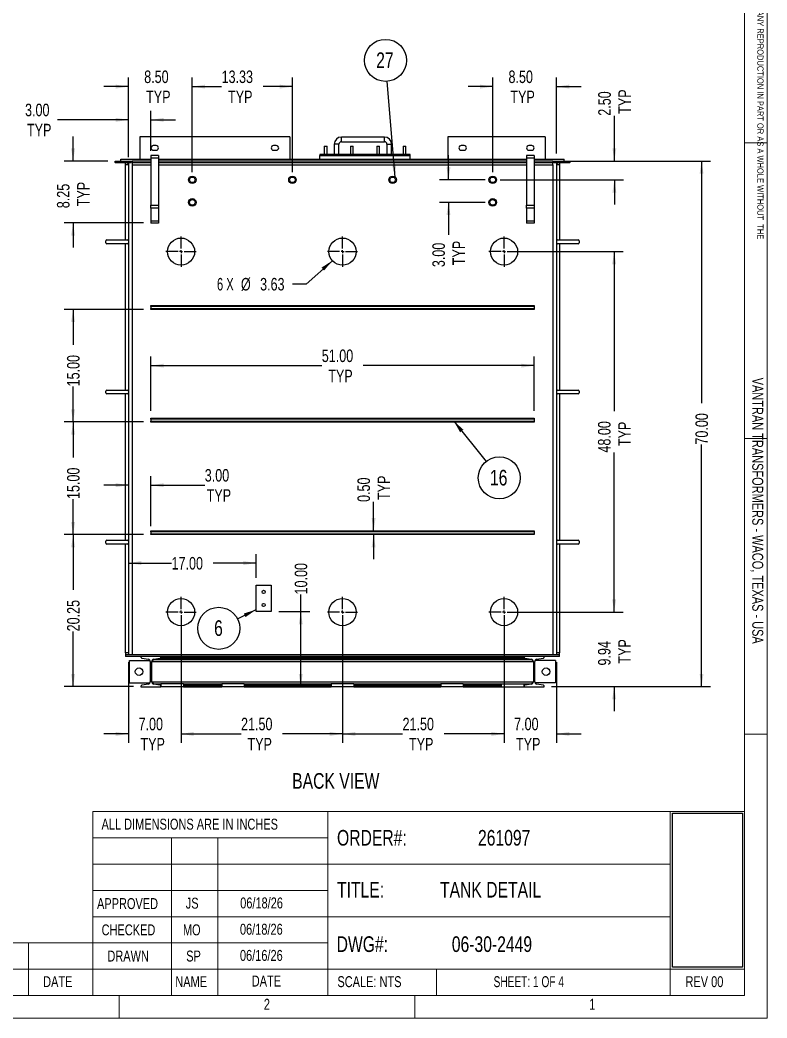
# Model space of a CAD drawing. Header units: inches. Extents: x 1 to 529, y 1 to 374.
# Drawn here: x 369.4 to 528.5, y 0.6 to 213.3 of the extents above; entities that cross this region are included whole.
import ezdxf

# ---------------------------------------------------------------- set-up
doc = ezdxf.new("R2010")
doc.units = ezdxf.units.IN
doc.header["$LTSCALE"] = 32
doc.header["$MEASUREMENT"] = 0
doc.layers.add('FORMAT', color=7, linetype='Continuous')
doc.styles.add('SLDTEXTSTYLE0', font='TXT', dxfattribs={"width": 0.75})
doc.styles.add('SLDTEXTSTYLE3', font='TXT', dxfattribs={"width": 0.692308})
doc.styles.add('SLDTEXTSTYLE8', font='TXT', dxfattribs={"width": 0.666667})
doc.dimstyles.new('SLDDIMSTYLE0', dxfattribs={"dimtxt": 2.71875, "dimasz": 2.71875, "dimexe": 0, "dimexo": 0.0625, "dimgap": 0.679688, "dimtad": 0, "dimlfac": 0.625, "dimrnd": 1e-09, "dimzin": 4, "dimdsep": 46, "dimtxsty": 'SLDTEXTSTYLE0', "dimsah": 1, "dimcen": 0.09, "dimadec": 0, "dimazin": 1, "dimtfac": 1, "dimtofl": 0, "dimtmove": 0, "dimatfit": 3, "dimfxl": 0, "dimfrac": 2, "dimtolj": 1, "dimtzin": 12, "dimarcsym": 0})
doc.dimstyles.new('SLDDIMSTYLE1', dxfattribs={"dimtxt": 2.71875, "dimasz": 2.71875, "dimexe": 0, "dimexo": 0.0625, "dimgap": 0.679688, "dimtad": 0, "dimlfac": 0.625, "dimrnd": 1e-09, "dimzin": 12, "dimdsep": 46, "dimtxsty": 'SLDTEXTSTYLE0', "dimsah": 1, "dimcen": 0.09, "dimadec": 0, "dimazin": 3, "dimtfac": 1, "dimtofl": 0, "dimtmove": 0, "dimatfit": 3, "dimfxl": 0, "dimfrac": 2, "dimtolj": 1, "dimtzin": 12, "dimarcsym": 0})
doc.dimstyles.new('SLDDIMSTYLE2', dxfattribs={"dimtxt": 2.71875, "dimasz": 2.71875, "dimexe": 0, "dimexo": 0.0625, "dimgap": 0.679688, "dimtad": 0, "dimlfac": 0.625, "dimrnd": 1e-09, "dimzin": 4, "dimdsep": 46, "dimtxsty": 'SLDTEXTSTYLE0', "dimsah": 1, "dimcen": 0.09, "dimadec": 0, "dimazin": 1, "dimtfac": 1, "dimtmove": 0, "dimatfit": 0, "dimfxl": 0, "dimfrac": 2, "dimtolj": 1, "dimtzin": 12, "dimarcsym": 0})
doc.dimstyles.new('SLDDIMSTYLE3', dxfattribs={"dimtxt": 2.71875, "dimasz": 2.71875, "dimexe": 0, "dimexo": 0.0625, "dimgap": 0.679688, "dimtad": 0, "dimlfac": 0.625, "dimrnd": 1e-09, "dimzin": 12, "dimdsep": 46, "dimtxsty": 'SLDTEXTSTYLE0', "dimsah": 1, "dimcen": 0.09, "dimadec": 0, "dimazin": 3, "dimtfac": 1, "dimtmove": 0, "dimatfit": 0, "dimfxl": 0, "dimfrac": 2, "dimtolj": 1, "dimtzin": 12, "dimarcsym": 0})
doc.dimstyles.new('SLDDIMSTYLE4', dxfattribs={"dimtxt": 2.71875, "dimasz": 2.71875, "dimexe": 0, "dimexo": 0.0625, "dimgap": 0.679688, "dimtad": 0, "dimlfac": 0.625, "dimrnd": 1e-09, "dimzin": 0, "dimdsep": 46, "dimtxsty": 'SLDTEXTSTYLE0', "dimsah": 1, "dimcen": 0.09, "dimadec": 0, "dimazin": 0, "dimtfac": 1, "dimtmove": 0, "dimatfit": 0, "dimfxl": 0, "dimfrac": 2, "dimtolj": 1, "dimtzin": 12, "dimarcsym": 0})
doc.dimstyles.new('SLDDIMSTYLE5', dxfattribs={"dimtxt": 0.18, "dimasz": 2.71875, "dimexe": 0, "dimexo": 0.0625, "dimgap": 0, "dimtad": 0, "dimtih": 1, "dimtoh": 1, "dimdec": 0, "dimrnd": 1e-09, "dimzin": 0, "dimdsep": 46, "dimtxsty": 'Standard', "dimsah": 1, "dimcen": 0.09, "dimadec": 0, "dimazin": 0, "dimtfac": 2.71875, "dimtdec": 0, "dimtofl": 0, "dimtmove": 0, "dimatfit": 3, "dimfxl": 0, "dimfrac": 2, "dimtolj": 1, "dimtzin": 0, "dimarcsym": 0})
doc.dimstyles.new('SLDDIMSTYLE7', dxfattribs={"dimtxt": 2.71875, "dimasz": 2.71875, "dimexe": 0, "dimexo": 0.0625, "dimgap": 0.679688, "dimtad": 0, "dimtih": 1, "dimtoh": 1, "dimlfac": 0.625, "dimrnd": 1e-09, "dimzin": 12, "dimdsep": 46, "dimtxsty": 'SLDTEXTSTYLE0', "dimsah": 1, "dimcen": 0, "dimadec": 0, "dimazin": 3, "dimtfac": 1, "dimtofl": 0, "dimtmove": 0, "dimatfit": 3, "dimfxl": 0, "dimfrac": 2, "dimtolj": 1, "dimtzin": 12, "dimarcsym": 0})
picture_1 = doc.add_image_def('image1.bmp', size_in_pixel=(535, 215))

# ---------------------------------------------------------------- blocks, each defined once
blk = doc.blocks.new('SW_NOTE_0_1')
at = {"color": 0, "linetype": 'Continuous', "lineweight": 0, "attachment_point": 1, "rotation": 270, "style": 'SLDTEXTSTYLE0'}
for s, insert, char_height in [('WRITTEN PERMISSION OF VANTRAN INDUSTRIES INC.  IS PROHIBITED.', (-0.06, 0), 1.3333), ('THE INFORMATION CONTAINED IN THIS DRAWING IS THE SOLE PROPERTY OF VANTRAN INDUSTRIES INC. ANY REPRODUCTION IN PART OR AS A WHOLE WITHOUT  THE', (1.72, 0), 1.33333)]:
    blk.add_mtext(s, dxfattribs=dict(at, insert=insert, char_height=char_height))
blk = doc.blocks.new('Drawing View42')
at = {"color": 7, "linetype": 'Continuous', "lineweight": 25}
for p, q in [((-24.7, 3.78), (-56.7, 3.78)), ((-56.7, 3.78), (-56.7, -1.02)), ((-24.7, 3.78), (-24.7, -1.02)), ((-15.25, 2.2), (-15.25, 0)), ((-14.25, 2.2), (-15.25, 2.2)), ((-14.25, 0), (-14.25, 2.2)), ((-4.55, 3.7), (-13.75, 3.7)), ((-13.75, 2.7), (-13.75, 3.7)), ((-13.75, 2.7), (-4.55, 2.7)), ((-4.55, 2.7), (-4.55, 3.7)), ((-4.05, 2.2), (-4.05, 0)), ((-4.05, 2.2), (-3.05, 2.2)), ((-3.05, 0), (-3.05, 2.2)), ((29.7, 3.78), (8.9, 3.78)), ((8.9, 3.78), (8.9, -1.02)), ((29.7, 3.78), (29.7, -1.02)), ((-53.2, 1.88), (-53.8, 1.88)), ((-53.8, 0.88), (-53.2, 0.88)), ((-27.6, 1.88), (-28.2, 1.88)), ((-28.2, 0.88), (-27.6, 0.88)), ((-18.32, 0), (-18.32, -0.22)), ((0.88, 0), (-18.32, 0)), ((-17.4, 1.78), (-17.4, 0)), ((-17.4, 1.78), (-16.8, 1.78)), ((-16.8, 0), (-16.8, 1.78)), ((-11.8, 1.78), (-11.8, 0)), ((-11.8, 1.78), (-11.2, 1.78)), ((-11.2, 0), (-11.2, 1.78)), ((-6.2, 1.78), (-6.2, 0)), ((-6.2, 1.78), (-5.6, 1.78)), ((-5.6, 0), (-5.6, 1.78)), ((-0.6, 1.78), (-0.6, 0)), ((-0.6, 1.78), (0, 1.78)), ((0, 0), (0, 1.78)), ((0.88, -0.22), (0.88, 0)), ((12.4, 1.88), (11.8, 1.88)), ((11.8, 0.88), (12.4, 0.88)), ((26.8, 1.88), (26.2, 1.88)), ((26.2, 0.88), (26.8, 0.88)), ((-61.9, -1.72), (-61.9, -1.42)), ((-61.9, -1.42), (-58.5, -1.42)), ((-61.9, -1.72), (-58.5, -1.72)), ((-61.9, -1.72), (-61.9, -1.82)), ((-59.5, -1.82), (-61.9, -1.82)), ((-60.7, -1.42), (-60.7, -1.02)), ((-60.7, -1.02), (-54.3, -1.02)), ((-59.7, -2.22), (-59.7, -1.82)), ((-59.5, -1.82), (-59.5, -1.72)), ((-59.1, -1.72), (-59.1, -2.22)), ((-58.5, -1.72), (-58.5, -1.42)), ((-58.5, -1.42), (-58.3, -1.42)), ((-58.3, -1.42), (-58.3, -1.82)), ((-54.3, -1.42), (-58.3, -1.42)), ((-54.3, -1.82), (-58.3, -1.82)), ((-58.3, -1.82), (-58.3, -2.22)), ((-52.7, -0.22), (-54.3, -0.22)), ((-54.3, -0.22), (-54.3, -0.82)), ((-52.7, -0.82), (-54.3, -0.82)), ((-54.3, -0.82), (-54.3, -10.82)), ((-52.7, -0.22), (-52.7, -0.82)), ((-52.7, -0.82), (-52.7, -10.82)), ((-52.7, -1.02), (25.7, -1.02)), ((25.7, -1.42), (-52.7, -1.42)), ((25.7, -1.82), (-52.7, -1.82)), ((-18.3, -0.22), (-18.32, -0.22)), ((-18.3, -1.02), (-18.3, -0.22)), ((-18.3, -0.22), (0.9, -0.22)), ((0.9, -1.02), (0.9, -0.22)), ((27.3, -0.22), (25.7, -0.22)), ((25.7, -0.22), (25.7, -0.82)), ((27.3, -0.82), (25.7, -0.82)), ((25.7, -0.82), (25.7, -10.82)), ((27.3, -0.22), (27.3, -0.82)), ((27.3, -0.82), (27.3, -10.82)), ((27.3, -1.02), (33.7, -1.02)), ((31.3, -1.42), (27.3, -1.42)), ((31.3, -1.82), (27.3, -1.82)), ((31.3, -1.42), (31.5, -1.42)), ((31.3, -1.42), (31.3, -1.82)), ((31.3, -2.22), (31.3, -1.82)), ((31.5, -1.72), (31.5, -1.42)), ((31.5, -1.42), (34.9, -1.42)), ((31.5, -1.72), (34.9, -1.72)), ((32.1, -1.72), (32.1, -2.22)), ((32.5, -1.82), (32.5, -1.72)), ((34.9, -1.82), (32.5, -1.82)), ((32.7, -1.82), (32.7, -2.22)), ((33.7, -1.42), (33.7, -1.02)), ((34.9, -1.72), (34.9, -1.42)), ((34.9, -1.72), (34.9, -1.82)), ((-59.7, -18.22), (-59.7, -2.22)), ((-59.1, -2.22), (-59.7, -2.22)), ((-59.1, -2.22), (-59.1, -106.62)), ((-58.3, -2.22), (-58.3, -106.62)), ((-58.3, -2.22), (-54.3, -2.22)), ((-52.7, -2.22), (25.7, -2.22)), ((27.3, -2.22), (31.3, -2.22)), ((31.3, -2.22), (31.3, -106.62)), ((32.1, -2.22), (32.1, -106.62)), ((32.7, -2.22), (32.1, -2.22)), ((32.7, -2.22), (32.7, -18.22)), ((-54.3, -10.82), (-52.7, -10.82)), ((-54.3, -11.42), (-54.3, -10.82)), ((-52.7, -11.42), (-54.3, -11.42)), ((-54.3, -11.42), (-54.3, -14.22)), ((-52.7, -10.82), (-52.7, -11.42)), ((-52.7, -11.42), (-52.7, -14.22)), ((25.7, -10.82), (27.3, -10.82)), ((25.7, -11.42), (25.7, -10.82)), ((27.3, -11.42), (25.7, -11.42)), ((25.7, -11.42), (25.7, -14.22)), ((27.3, -10.82), (27.3, -11.42)), ((27.3, -11.42), (27.3, -14.22)), ((-52.7, -14.22), (-54.3, -14.22)), ((-54.3, -14.22), (-54.3, -14.62)), ((-52.7, -14.62), (-54.3, -14.62)), ((-52.7, -14.22), (-52.7, -14.62)), ((27.3, -14.22), (25.7, -14.22)), ((25.7, -14.22), (25.7, -14.62)), ((27.3, -14.62), (25.7, -14.62)), ((27.3, -14.22), (27.3, -14.62)), ((-63.9, -18.82), (-63.9, -18.42)), ((-63.7, -18.22), (-59.3, -18.22)), ((-59.3, -19.02), (-63.7, -19.02)), ((-59.7, -50.22), (-59.7, -19.02)), ((32.3, -18.22), (36.7, -18.22)), ((36.7, -19.02), (32.3, -19.02)), ((32.7, -19.02), (32.7, -50.22)), ((36.9, -18.42), (36.9, -18.82)), ((-54.3, -32.22), (27.3, -32.22)), ((-54.3, -32.42), (-54.3, -32.22)), ((-54.3, -32.42), (-54.3, -32.82)), ((27.3, -32.42), (-54.3, -32.42)), ((-54.3, -32.82), (27.3, -32.82)), ((-54.3, -33.02), (-54.3, -32.82)), ((27.3, -33.02), (-54.3, -33.02)), ((27.3, -32.22), (27.3, -32.42)), ((27.3, -32.42), (27.3, -32.82)), ((27.3, -32.82), (27.3, -33.02)), ((-63.9, -50.82), (-63.9, -50.42)), ((-63.7, -50.22), (-59.3, -50.22)), ((-59.3, -51.02), (-63.7, -51.02)), ((-59.7, -82.22), (-59.7, -51.02)), ((32.3, -50.22), (36.7, -50.22)), ((36.7, -51.02), (32.3, -51.02)), ((32.7, -51.02), (32.7, -82.22)), ((36.9, -50.42), (36.9, -50.82)), ((-54.3, -56.22), (27.3, -56.22)), ((-54.3, -56.42), (-54.3, -56.22)), ((-54.3, -56.42), (-54.3, -56.82)), ((27.3, -56.42), (-54.3, -56.42)), ((-54.3, -56.82), (27.3, -56.82)), ((-54.3, -57.02), (-54.3, -56.82)), ((27.3, -57.02), (-54.3, -57.02)), ((27.3, -56.22), (27.3, -56.42)), ((27.3, -56.42), (27.3, -56.82)), ((27.3, -56.82), (27.3, -57.02)), ((-54.3, -80.22), (27.3, -80.22)), ((-54.3, -80.42), (-54.3, -80.22)), ((-54.3, -80.42), (-54.3, -80.82)), ((27.3, -80.42), (-54.3, -80.42)), ((-54.3, -80.82), (27.3, -80.82)), ((-54.3, -81.02), (-54.3, -80.82)), ((27.3, -80.22), (27.3, -80.42)), ((27.3, -80.42), (27.3, -80.82)), ((27.3, -80.82), (27.3, -81.02)), ((-63.9, -82.82), (-63.9, -82.42)), ((-63.7, -82.22), (-59.3, -82.22)), ((27.3, -81.02), (-54.3, -81.02)), ((32.3, -82.22), (36.7, -82.22)), ((36.9, -82.42), (36.9, -82.82)), ((-59.3, -83.02), (-63.7, -83.02)), ((-59.7, -106.22), (-59.7, -83.02)), ((36.7, -83.02), (32.3, -83.02)), ((32.7, -83.02), (32.7, -106.22)), ((-31.9, -97.42), (-31.9, -91.82)), ((-31.9, -91.82), (-28.7, -91.82)), ((-28.7, -91.82), (-28.7, -97.42)), ((-28.7, -97.42), (-31.9, -97.42)), ((-59.7, -106.22), (-59.7, -106.62)), ((-59.1, -106.22), (-59.7, -106.22)), ((32.7, -106.22), (32.1, -106.22)), ((32.7, -106.62), (32.7, -106.22)), ((-59.7, -106.62), (-59.7, -107.02)), ((32.7, -106.62), (-59.7, -106.62)), ((-56.43, -107.02), (-59.7, -107.02)), ((-58.85, -112.62), (-58.85, -107.82)), ((-58.85, -107.82), (-54.51, -107.82)), ((-56.43, -107.02), (-56.43, -107.17)), ((-52.17, -107.02), (-56.43, -107.02)), ((-56.28, -107.34), (-54.84, -107.58)), ((-54.45, -108.04), (-54.45, -112.39)), ((-53.78, -107.61), (-54.15, -108.04)), ((-54.15, -112.39), (-54.15, -108.04)), ((-54.15, -108.05), (27.15, -108.05)), ((-53.76, -107.58), (-53.78, -107.61)), ((-53.78, -107.61), (26.78, -107.61)), ((-53.76, -107.58), (-52.32, -107.34)), ((-52.32, -107.34), (-52.21, -107.33)), ((-52.21, -107.33), (-52.17, -107.32)), ((-52.21, -107.33), (25.21, -107.33)), ((-52.17, -107.17), (-52.17, -107.02)), ((25.17, -107.02), (-52.17, -107.02)), ((-52.17, -107.15), (25.17, -107.15)), ((-52.17, -107.32), (-52.17, -107.17)), ((25.17, -107.02), (25.17, -107.17)), ((29.43, -107.02), (25.17, -107.02)), ((25.17, -107.17), (25.17, -107.32)), ((25.17, -107.32), (25.21, -107.33)), ((25.21, -107.33), (25.32, -107.34)), ((25.32, -107.34), (26.76, -107.58)), ((26.78, -107.61), (26.76, -107.58)), ((27.15, -108.04), (26.78, -107.61)), ((27.15, -108.04), (27.15, -112.39)), ((27.45, -112.39), (27.45, -108.04)), ((31.85, -107.82), (27.51, -107.82)), ((27.84, -107.58), (29.28, -107.34)), ((29.43, -107.17), (29.43, -107.02)), ((32.7, -107.02), (29.43, -107.02)), ((31.85, -107.82), (31.85, -112.62)), ((32.7, -107.02), (32.7, -106.62)), ((-58.85, -112.62), (-54.51, -112.62)), ((-54.15, -112.38), (27.15, -112.38)), ((-54.15, -112.39), (-53.78, -112.82)), ((26.78, -112.82), (27.15, -112.39)), ((31.85, -112.62), (27.51, -112.62)), ((-56.43, -113.26), (-56.43, -113.42)), ((-56.43, -113.42), (-52.17, -113.42)), ((-54.84, -112.85), (-56.28, -113.09)), ((-53.78, -112.82), (-53.76, -112.85)), ((-53.78, -112.82), (-52.17, -112.82)), ((-52.32, -113.09), (-53.76, -112.85)), ((-52.21, -113.1), (-52.32, -113.09)), ((-52.17, -113.11), (-52.21, -113.1)), ((-52.21, -113.1), (-52.17, -113.1)), ((-52.17, -112.82), (-52.17, -113.42)), ((-47.37, -112.82), (-52.17, -112.82)), ((-52.17, -113.42), (-52.17, -113.26)), ((-47.37, -113.42), (-52.17, -113.42)), ((-47.37, -112.82), (-47.37, -113.42)), ((-47.37, -112.82), (-39.23, -112.82)), ((-47.37, -113.1), (-39.23, -113.1)), ((-47.37, -113.28), (-39.23, -113.28)), ((-47.37, -113.42), (-39.23, -113.42)), ((-39.23, -112.82), (-39.23, -113.42)), ((-34.43, -112.82), (-39.23, -112.82)), ((-34.43, -113.42), (-39.23, -113.42)), ((-34.43, -112.82), (-34.43, -113.42)), ((-34.43, -112.82), (-15.9, -112.82)), ((-34.43, -113.1), (-15.9, -113.1)), ((-34.43, -113.28), (-15.9, -113.28)), ((-34.43, -113.42), (-15.9, -113.42)), ((-15.9, -112.82), (-15.9, -113.42)), ((-11.1, -112.82), (-15.9, -112.82)), ((-11.1, -113.42), (-15.9, -113.42)), ((-11.1, -112.82), (-11.1, -113.42)), ((-11.1, -112.82), (7.43, -112.82)), ((-11.1, -113.1), (7.43, -113.1)), ((-11.1, -113.28), (7.43, -113.28)), ((-11.1, -113.42), (7.43, -113.42)), ((7.43, -112.82), (7.43, -113.42)), ((12.23, -112.82), (7.43, -112.82)), ((12.23, -113.42), (7.43, -113.42)), ((12.23, -112.82), (12.23, -113.42)), ((12.23, -112.82), (20.37, -112.82)), ((12.23, -113.1), (20.37, -113.1)), ((12.23, -113.28), (20.37, -113.28)), ((12.23, -113.42), (20.37, -113.42)), ((20.37, -113.42), (20.37, -112.82)), ((20.37, -112.82), (25.17, -112.82)), ((20.37, -113.42), (25.17, -113.42)), ((25.17, -113.42), (25.17, -112.82)), ((25.17, -112.82), (26.78, -112.82)), ((25.21, -113.1), (25.17, -113.11)), ((25.17, -113.1), (25.21, -113.1)), ((25.17, -113.26), (25.17, -113.42)), ((25.17, -113.42), (29.43, -113.42)), ((25.32, -113.09), (25.21, -113.1)), ((26.76, -112.85), (25.32, -113.09)), ((26.76, -112.85), (26.78, -112.82)), ((29.28, -113.09), (27.84, -112.85)), ((29.43, -113.42), (29.43, -113.26))]:
    blk.add_line(p, q, dxfattribs=at)
for centre, radius in [((-45.5, -5.42), 0.8), ((-45.5, -5.42), 0.6), ((-24.17, -5.42), 0.8), ((-24.17, -5.42), 0.6), ((-2.83, -5.42), 0.8), ((-2.83, -5.42), 0.6), ((18.5, -5.42), 0.8), ((18.5, -5.42), 0.6), ((-45.5, -10.22), 0.8), ((-45.5, -10.22), 0.6), ((18.5, -10.22), 0.8), ((18.5, -10.22), 0.6), ((-47.9, -20.72), 2.9), ((-13.5, -20.72), 2.9), ((20.9, -20.72), 2.9), ((-30.3, -93.22), 0.338), ((-47.9, -97.52), 2.9), ((-30.3, -96.02), 0.338), ((-13.5, -97.52), 2.9), ((20.9, -97.52), 2.9), ((-56.85, -110.22), 0.8), ((29.85, -110.22), 0.8)]:
    blk.add_circle(centre, radius, dxfattribs=at)
for centre, radius, start, end in [((-13.75, 2.2), 1.5, 90, 180), ((-13.75, 2.2), 0.5, 90, 180), ((-4.55, 2.2), 1.5, 0, 90), ((-4.55, 2.2), 0.5, 0, 90), ((-53.8, 1.38), 0.5, 90, 270), ((-53.2, 1.38), 0.5, 270, 90), ((-28.2, 1.38), 0.5, 90, 270), ((-27.6, 1.38), 0.5, 270, 90), ((11.8, 1.38), 0.5, 90, 270), ((12.4, 1.38), 0.5, 270, 90), ((26.2, 1.38), 0.5, 90, 270), ((26.8, 1.38), 0.5, 270, 90), ((-59.5, -2.22), 0.4, 0, 90), ((32.5, -2.22), 0.4, 90, 180), ((-63.7, -18.42), 0.2, 90, 180), ((-63.7, -18.82), 0.2, 180, 270), ((-59.3, -18.42), 0.2, 0, 90), ((-59.3, -18.82), 0.2, 270, 0), ((32.3, -18.42), 0.2, 90, 180), ((32.3, -18.82), 0.2, 180, 270), ((36.7, -18.42), 0.2, 0, 90), ((36.7, -18.82), 0.2, 270, 0), ((-63.7, -50.42), 0.2, 90, 180), ((-63.7, -50.82), 0.2, 180, 270), ((-59.3, -50.42), 0.2, 0, 90), ((-59.3, -50.82), 0.2, 270, 0), ((32.3, -50.42), 0.2, 90, 180), ((32.3, -50.82), 0.2, 180, 270), ((36.7, -50.42), 0.2, 0, 90), ((36.7, -50.82), 0.2, 270, 0), ((-63.7, -82.42), 0.2, 90, 180), ((-63.7, -82.82), 0.2, 180, 270), ((-59.3, -82.42), 0.2, 0, 90), ((-59.3, -82.82), 0.2, 270, 0), ((32.3, -82.42), 0.2, 90, 180), ((32.3, -82.82), 0.2, 180, 270), ((36.7, -82.42), 0.2, 0, 90), ((36.7, -82.82), 0.2, 270, 0), ((-56.25, -107.17), 0.176, 180, 260.537), ((-54.92, -108.04), 0.464, 0, 80.537), ((-53.68, -108.04), 0.464, 99.463, 180), ((-52.35, -107.17), 0.176, 279.463, 0), ((25.35, -107.17), 0.176, 180, 260.537), ((26.68, -108.04), 0.464, 0, 80.537), ((27.92, -108.04), 0.464, 99.463, 180), ((29.25, -107.17), 0.176, 279.463, 0), ((-54.92, -112.39), 0.464, 279.463, 0), ((-53.68, -112.39), 0.464, 180, 260.537), ((26.68, -112.39), 0.464, 279.463, 0), ((27.92, -112.39), 0.464, 180, 260.537), ((-56.25, -113.26), 0.176, 99.463, 180), ((-52.35, -113.26), 0.176, 0, 80.537), ((25.35, -113.26), 0.176, 99.463, 180), ((29.25, -113.26), 0.176, 0, 80.537)]:
    blk.add_arc(centre, radius, start, end, dxfattribs=at)
blk = doc.blocks.new('_D_40')
at = {"layer": 'FORMAT'}
for p, q in [((488.11, 183.21), (516.51, 183.21)), ((514.59, 183.21), (514.59, 131.63)), ((514.59, 71.21), (514.59, 122.79)), ((482.64, 71.21), (516.51, 71.21))]:
    blk.add_line(p, q, dxfattribs=at)
for points in [[(514.59, 183.21), (514.17, 180.49), (515, 180.49)], [(514.59, 71.21), (515, 73.93), (514.17, 73.93)]]:
    blk.add_solid(points, dxfattribs=at)
at = {"layer": 'FORMAT', "insert": (513.29, 122.79), "char_height": 2.667, "attachment_point": 1, "rotation": 90, "style": 'SLDTEXTSTYLE0'}
blk.add_mtext('70.00', dxfattribs=at)
blk = doc.blocks.new('_D_41')
at = {"layer": 'FORMAT'}
for p, q in [((495.97, 87.11), (495.97, 92.34)), ((474.11, 87.11), (497.89, 87.11)), ((482.64, 71.21), (497.89, 71.21)), ((495.97, 71.21), (495.97, 65.98))]:
    blk.add_line(p, q, dxfattribs=at)
for points in [[(495.97, 87.11), (496.39, 89.83), (495.55, 89.83)], [(495.97, 71.21), (495.55, 68.49), (496.39, 68.49)]]:
    blk.add_solid(points, dxfattribs=at)
at = {"layer": 'FORMAT', "char_height": 2.667, "attachment_point": 1, "rotation": 90, "style": 'SLDTEXTSTYLE0'}
for s, insert in [('9.94', (492.53, 75.71)), ('TYP', (496.83, 76.12))]:
    blk.add_mtext(s, dxfattribs=dict(at, insert=insert))
blk = doc.blocks.new('_D_42')
at = {"layer": 'FORMAT'}
for p, q in [((474.11, 163.91), (497.89, 163.91)), ((495.97, 163.91), (495.97, 129.93)), ((495.97, 87.11), (495.97, 121.09)), ((474.11, 87.11), (497.89, 87.11))]:
    blk.add_line(p, q, dxfattribs=at)
for points in [[(495.97, 163.91), (495.55, 161.19), (496.39, 161.19)], [(495.97, 87.11), (496.39, 89.83), (495.55, 89.83)]]:
    blk.add_solid(points, dxfattribs=at)
at = {"layer": 'FORMAT', "char_height": 2.667, "attachment_point": 1, "rotation": 90, "style": 'SLDTEXTSTYLE0'}
for s, insert in [('48.00', (492.53, 121.09)), ('TYP', (496.83, 122.47))]:
    blk.add_mtext(s, dxfattribs=dict(at, insert=insert))
blk = doc.blocks.new('_D_43')
at = {"layer": 'FORMAT'}
for p, q in [((403.71, 85.51), (403.71, 59.22)), ((392.51, 76.41), (392.51, 59.22)), ((392.51, 61.14), (387.28, 61.14)), ((403.71, 61.14), (408.94, 61.14))]:
    blk.add_line(p, q, dxfattribs=at)
for points in [[(392.51, 61.14), (389.79, 61.56), (389.79, 60.72)], [(403.71, 61.14), (406.43, 60.72), (406.43, 61.56)]]:
    blk.add_solid(points, dxfattribs=at)
at = {"layer": 'FORMAT', "char_height": 2.667, "attachment_point": 1, "style": 'SLDTEXTSTYLE0'}
for s, insert in [('7.00', (394.66, 64.58)), ('TYP', (395.07, 60.29))]:
    blk.add_mtext(s, dxfattribs=dict(at, insert=insert))
blk = doc.blocks.new('_D_44')
at = {"layer": 'FORMAT'}
for p, q in [((403.71, 85.51), (403.71, 59.22)), ((438.11, 85.51), (438.11, 59.22)), ((403.71, 61.14), (416.49, 61.14)), ((438.11, 61.14), (425.33, 61.14))]:
    blk.add_line(p, q, dxfattribs=at)
for points in [[(403.71, 61.14), (406.43, 60.72), (406.43, 61.56)], [(438.11, 61.14), (435.39, 61.56), (435.39, 60.72)]]:
    blk.add_solid(points, dxfattribs=at)
at = {"layer": 'FORMAT', "char_height": 2.667, "attachment_point": 1, "style": 'SLDTEXTSTYLE0'}
for s, insert in [('21.50', (416.49, 64.58)), ('TYP', (417.87, 60.29))]:
    blk.add_mtext(s, dxfattribs=dict(at, insert=insert))
blk = doc.blocks.new('_D_45')
at = {"layer": 'FORMAT'}
for p, q in [((438.11, 85.51), (438.11, 59.22)), ((472.51, 85.51), (472.51, 59.22)), ((438.11, 61.14), (450.89, 61.14)), ((472.51, 61.14), (459.73, 61.14))]:
    blk.add_line(p, q, dxfattribs=at)
for points in [[(438.11, 61.14), (440.83, 60.72), (440.83, 61.56)], [(472.51, 61.14), (469.79, 61.56), (469.79, 60.72)]]:
    blk.add_solid(points, dxfattribs=at)
at = {"layer": 'FORMAT', "char_height": 2.667, "attachment_point": 1, "style": 'SLDTEXTSTYLE0'}
for s, insert in [('21.50', (450.89, 64.58)), ('TYP', (452.27, 60.29))]:
    blk.add_mtext(s, dxfattribs=dict(at, insert=insert))
blk = doc.blocks.new('_D_46')
at = {"layer": 'FORMAT'}
for p, q in [((472.51, 85.51), (472.51, 59.22)), ((483.71, 76.41), (483.71, 59.22)), ((472.51, 61.14), (467.28, 61.14)), ((483.71, 61.14), (488.94, 61.14))]:
    blk.add_line(p, q, dxfattribs=at)
for points in [[(472.51, 61.14), (469.79, 61.56), (469.79, 60.72)], [(483.71, 61.14), (486.43, 60.72), (486.43, 61.56)]]:
    blk.add_solid(points, dxfattribs=at)
at = {"layer": 'FORMAT', "char_height": 2.667, "attachment_point": 1, "style": 'SLDTEXTSTYLE0'}
for s, insert in [('7.00', (474.66, 64.58)), ('TYP', (475.07, 60.29))]:
    blk.add_mtext(s, dxfattribs=dict(at, insert=insert))
blk = doc.blocks.new('_D_47')
at = {"layer": 'FORMAT'}
for p, q in [((435.94, 161.98), (430.33, 157)), ((430.33, 157), (427.45, 157))]:
    blk.add_line(p, q, dxfattribs=at)
blk.add_solid([(435.94, 161.98), (433.63, 160.49), (434.18, 159.87)], dxfattribs=at)
at = {"layer": 'FORMAT', "char_height": 2.667, "attachment_point": 1}
for s, insert, style in [('6 X', (411.36, 158.3), 'SLDTEXTSTYLE8'), ('%%c', (416.47, 158.3), 'SLDTEXTSTYLE0'), ('3.63', (420.55, 158.3), 'SLDTEXTSTYLE0')]:
    blk.add_mtext(s, dxfattribs=dict(at, insert=insert, style=style))
blk = doc.blocks.new('_D_48')
at = {"layer": 'FORMAT'}
for p, q in [((429.21, 87.21), (429.21, 90.86)), ((424.51, 87.21), (431.13, 87.21)), ((429.21, 71.21), (429.21, 87.21))]:
    blk.add_line(p, q, dxfattribs=at)
for points in [[(429.21, 87.21), (428.79, 84.49), (429.63, 84.49)], [(429.21, 71.21), (429.63, 73.93), (428.79, 73.93)]]:
    blk.add_solid(points, dxfattribs=at)
at = {"layer": 'FORMAT', "insert": (427.92, 90.86), "char_height": 2.667, "attachment_point": 1, "rotation": 90, "style": 'SLDTEXTSTYLE0'}
blk.add_mtext('10.00', dxfattribs=at)
blk = doc.blocks.new('_D_49')
at = {"layer": 'FORMAT'}
for p, q in [((419.71, 94.41), (419.71, 99.47)), ((392.51, 97.55), (401.69, 97.55)), ((419.71, 97.55), (410.53, 97.55))]:
    blk.add_line(p, q, dxfattribs=at)
for points in [[(392.51, 97.55), (395.23, 97.13), (395.23, 97.97)], [(419.71, 97.55), (416.99, 97.97), (416.99, 97.13)]]:
    blk.add_solid(points, dxfattribs=at)
at = {"layer": 'FORMAT', "insert": (401.69, 98.84), "char_height": 2.667, "attachment_point": 1, "style": 'SLDTEXTSTYLE0'}
blk.add_mtext('17.00', dxfattribs=at)
blk = doc.blocks.new('_D_50')
at = {"layer": 'FORMAT'}
for p, q in [((392.51, 184.01), (392.51, 193.91)), ((397.31, 185.41), (397.31, 193.91)), ((392.51, 191.99), (377.38, 191.99)), ((397.31, 191.99), (402.54, 191.99))]:
    blk.add_line(p, q, dxfattribs=at)
for points in [[(392.51, 191.99), (389.79, 192.41), (389.79, 191.57)], [(397.31, 191.99), (400.03, 191.57), (400.03, 192.41)]]:
    blk.add_solid(points, dxfattribs=at)
at = {"layer": 'FORMAT', "char_height": 2.667, "attachment_point": 1, "style": 'SLDTEXTSTYLE0'}
for s, insert in [('3.00', (370.48, 195.43)), ('TYP', (370.89, 191.14))]:
    blk.add_mtext(s, dxfattribs=dict(at, insert=insert))
blk = doc.blocks.new('_D_51')
at = {"layer": 'FORMAT'}
for p, q in [((380.72, 183.21), (380.72, 188.44)), ((388.11, 183.21), (378.8, 183.21)), ((395.71, 170.01), (378.8, 170.01)), ((380.72, 170.01), (380.72, 164.78))]:
    blk.add_line(p, q, dxfattribs=at)
for points in [[(380.72, 183.21), (381.13, 185.93), (380.3, 185.93)], [(380.72, 170.01), (380.3, 167.29), (381.13, 167.29)]]:
    blk.add_solid(points, dxfattribs=at)
at = {"layer": 'FORMAT', "char_height": 2.667, "attachment_point": 1, "rotation": 90, "style": 'SLDTEXTSTYLE0'}
for s, insert in [('8.25', (377.28, 173.16)), ('TYP', (381.57, 173.57))]:
    blk.add_mtext(s, dxfattribs=dict(at, insert=insert))
blk = doc.blocks.new('_D_52')
at = {"layer": 'FORMAT'}
for p, q in [((395.71, 103.61), (378.8, 103.61)), ((380.72, 103.61), (380.72, 91.83)), ((380.72, 71.21), (380.72, 82.99)), ((393.58, 71.21), (378.8, 71.21))]:
    blk.add_line(p, q, dxfattribs=at)
for points in [[(380.72, 103.61), (380.3, 100.89), (381.13, 100.89)], [(380.72, 71.21), (381.13, 73.93), (380.3, 73.93)]]:
    blk.add_solid(points, dxfattribs=at)
at = {"layer": 'FORMAT', "insert": (379.42, 82.99), "char_height": 2.667, "attachment_point": 1, "rotation": 90, "style": 'SLDTEXTSTYLE0'}
blk.add_mtext('20.25', dxfattribs=at)
blk = doc.blocks.new('_D_53')
at = {"layer": 'FORMAT'}
for p, q in [((395.71, 127.61), (378.8, 127.61)), ((380.72, 127.61), (380.72, 120.03)), ((380.72, 103.61), (380.72, 111.19)), ((395.71, 103.61), (378.8, 103.61))]:
    blk.add_line(p, q, dxfattribs=at)
for points in [[(380.72, 127.61), (380.3, 124.89), (381.13, 124.89)], [(380.72, 103.61), (381.13, 106.33), (380.3, 106.33)]]:
    blk.add_solid(points, dxfattribs=at)
at = {"layer": 'FORMAT', "insert": (379.42, 111.19), "char_height": 2.667, "attachment_point": 1, "rotation": 90, "style": 'SLDTEXTSTYLE0'}
blk.add_mtext('15.00', dxfattribs=at)
blk = doc.blocks.new('_D_54')
at = {"layer": 'FORMAT'}
for p, q in [((395.71, 151.61), (378.8, 151.61)), ((380.72, 151.61), (380.72, 144.03)), ((380.72, 127.61), (380.72, 135.19)), ((395.71, 127.61), (378.8, 127.61))]:
    blk.add_line(p, q, dxfattribs=at)
for points in [[(380.72, 151.61), (380.3, 148.89), (381.13, 148.89)], [(380.72, 127.61), (381.13, 130.33), (380.3, 130.33)]]:
    blk.add_solid(points, dxfattribs=at)
at = {"layer": 'FORMAT', "insert": (379.42, 135.19), "char_height": 2.667, "attachment_point": 1, "rotation": 90, "style": 'SLDTEXTSTYLE0'}
blk.add_mtext('15.00', dxfattribs=at)
blk = doc.blocks.new('_D_55')
at = {"layer": 'FORMAT'}
for p, q in [((397.31, 105.41), (397.31, 116.06)), ((392.51, 114.14), (387.28, 114.14)), ((397.31, 114.14), (408.76, 114.14))]:
    blk.add_line(p, q, dxfattribs=at)
for points in [[(392.51, 114.14), (389.79, 114.56), (389.79, 113.72)], [(397.31, 114.14), (400.03, 113.72), (400.03, 114.56)]]:
    blk.add_solid(points, dxfattribs=at)
at = {"layer": 'FORMAT', "char_height": 2.667, "attachment_point": 1, "style": 'SLDTEXTSTYLE0'}
for s, insert in [('3.00', (408.76, 117.58)), ('TYP', (409.17, 113.29))]:
    blk.add_mtext(s, dxfattribs=dict(at, insert=insert))
blk = doc.blocks.new('_D_56')
at = {"layer": 'FORMAT'}
for p, q in [((470.11, 180.81), (470.11, 200.99)), ((483.71, 184.81), (483.71, 200.99)), ((470.11, 199.07), (464.88, 199.07)), ((483.71, 199.07), (488.94, 199.07))]:
    blk.add_line(p, q, dxfattribs=at)
for points in [[(470.11, 199.07), (467.39, 199.49), (467.39, 198.65)], [(483.71, 199.07), (486.43, 198.65), (486.43, 199.49)]]:
    blk.add_solid(points, dxfattribs=at)
at = {"layer": 'FORMAT', "char_height": 2.667, "attachment_point": 1, "style": 'SLDTEXTSTYLE0'}
for s, insert in [('8.50', (473.46, 202.5)), ('TYP', (473.87, 198.21))]:
    blk.add_mtext(s, dxfattribs=dict(at, insert=insert))
blk = doc.blocks.new('_D_57')
at = {"layer": 'FORMAT'}
for p, q in [((496.01, 183.21), (496.01, 192.86)), ((484.51, 183.21), (497.93, 183.21)), ((471.71, 179.21), (497.93, 179.21)), ((496.01, 179.21), (496.01, 173.98))]:
    blk.add_line(p, q, dxfattribs=at)
for points in [[(496.01, 183.21), (496.43, 185.93), (495.6, 185.93)], [(496.01, 179.21), (495.6, 176.49), (496.43, 176.49)]]:
    blk.add_solid(points, dxfattribs=at)
at = {"layer": 'FORMAT', "char_height": 2.667, "attachment_point": 1, "rotation": 90, "style": 'SLDTEXTSTYLE0'}
for s, insert in [('2.50', (492.58, 192.86)), ('TYP', (496.87, 193.27))]:
    blk.add_mtext(s, dxfattribs=dict(at, insert=insert))
blk = doc.blocks.new('_D_58')
at = {"layer": 'FORMAT'}
for p, q in [((460.68, 179.21), (460.68, 184.44)), ((468.51, 179.21), (458.76, 179.21)), ((468.51, 174.41), (458.76, 174.41)), ((460.68, 174.41), (460.68, 167.5))]:
    blk.add_line(p, q, dxfattribs=at)
for points in [[(460.68, 179.21), (461.1, 181.93), (460.26, 181.93)], [(460.68, 174.41), (460.26, 171.69), (461.1, 171.69)]]:
    blk.add_solid(points, dxfattribs=at)
at = {"layer": 'FORMAT', "char_height": 2.667, "attachment_point": 1, "rotation": 90, "style": 'SLDTEXTSTYLE0'}
for s, insert in [('TYP', (461.53, 161.01)), ('3.00', (457.24, 160.6))]:
    blk.add_mtext(s, dxfattribs=dict(at, insert=insert))
blk = doc.blocks.new('_D_59')
at = {"layer": 'FORMAT'}
for p, q in [((392.51, 184.81), (392.51, 200.99)), ((406.11, 180.81), (406.11, 200.99)), ((392.51, 199.07), (387.28, 199.07)), ((406.11, 199.07), (411.34, 199.07))]:
    blk.add_line(p, q, dxfattribs=at)
for points in [[(392.51, 199.07), (389.79, 199.49), (389.79, 198.65)], [(406.11, 199.07), (408.83, 198.65), (408.83, 199.49)]]:
    blk.add_solid(points, dxfattribs=at)
at = {"layer": 'FORMAT', "char_height": 2.667, "attachment_point": 1, "style": 'SLDTEXTSTYLE0'}
for s, insert in [('8.50', (395.86, 202.5)), ('TYP', (396.27, 198.21))]:
    blk.add_mtext(s, dxfattribs=dict(at, insert=insert))
blk = doc.blocks.new('_D_60')
at = {"layer": 'FORMAT'}
for p, q in [((406.11, 180.81), (406.11, 200.99)), ((427.44, 180.81), (427.44, 200.99)), ((406.11, 199.07), (412.35, 199.07)), ((427.44, 199.07), (421.19, 199.07))]:
    blk.add_line(p, q, dxfattribs=at)
for points in [[(406.11, 199.07), (408.83, 198.65), (408.83, 199.49)], [(427.44, 199.07), (424.72, 199.49), (424.72, 198.65)]]:
    blk.add_solid(points, dxfattribs=at)
at = {"layer": 'FORMAT', "char_height": 2.667, "attachment_point": 1, "style": 'SLDTEXTSTYLE0'}
for s, insert in [('13.33', (412.35, 202.5)), ('TYP', (413.73, 198.21))]:
    blk.add_mtext(s, dxfattribs=dict(at, insert=insert))
blk = doc.blocks.new('_D_61')
at = {"layer": 'FORMAT'}
for p, q in [((397.31, 130.01), (397.31, 141.53)), ((478.91, 130.01), (478.91, 141.53)), ((397.31, 139.61), (433.69, 139.61)), ((478.91, 139.61), (442.53, 139.61))]:
    blk.add_line(p, q, dxfattribs=at)
for points in [[(397.31, 139.61), (400.03, 139.19), (400.03, 140.03)], [(478.91, 139.61), (476.19, 140.03), (476.19, 139.19)]]:
    blk.add_solid(points, dxfattribs=at)
at = {"layer": 'FORMAT', "char_height": 2.667, "attachment_point": 1, "style": 'SLDTEXTSTYLE0'}
for s, insert in [('51.00', (433.69, 143.05)), ('TYP', (435.07, 138.75))]:
    blk.add_mtext(s, dxfattribs=dict(at, insert=insert))
blk = doc.blocks.new('_D_62')
at = {"layer": 'FORMAT'}
for p, q in [((444.73, 104.41), (444.73, 110.57)), ((444.73, 103.61), (444.73, 98.38))]:
    blk.add_line(p, q, dxfattribs=at)
for points in [[(444.73, 104.41), (445.15, 107.13), (444.31, 107.13)], [(444.73, 103.61), (444.31, 100.89), (445.15, 100.89)]]:
    blk.add_solid(points, dxfattribs=at)
at = {"layer": 'FORMAT', "char_height": 2.667, "attachment_point": 1, "rotation": 90, "style": 'SLDTEXTSTYLE0'}
for s, insert in [('0.50', (441.29, 110.57)), ('TYP', (445.58, 110.98))]:
    blk.add_mtext(s, dxfattribs=dict(at, insert=insert))
blk = doc.blocks.new('SW_NOTE_0_24')
at = {"layer": 'FORMAT', "color": 0}
blk.add_circle((-4.01, -2.01), 4.48, dxfattribs=at)
at = {"layer": 'FORMAT', "color": 0, "insert": (-4.07, -0.3), "char_height": 3.33, "attachment_point": 2, "style": 'SLDTEXTSTYLE0'}
blk.add_mtext('6', dxfattribs=at)
blk = doc.blocks.new('SW_NOTE_0_25')
at = {"layer": 'FORMAT', "color": 0}
blk.add_circle((-0.37, 4.47), 4.48, dxfattribs=at)
at = {"layer": 'FORMAT', "color": 0, "insert": (-0.5, 6.17), "char_height": 3.333, "attachment_point": 2, "style": 'SLDTEXTSTYLE0'}
blk.add_mtext('27', dxfattribs=at)
blk = doc.blocks.new('SW_NOTE_0_26')
at = {"layer": 'FORMAT', "color": 0}
blk.add_circle((2.8, -3.5), 4.48, dxfattribs=at)
at = {"layer": 'FORMAT', "color": 0, "insert": (2.67, -1.79), "char_height": 3.333, "attachment_point": 2, "style": 'SLDTEXTSTYLE0'}
blk.add_mtext('16', dxfattribs=at)
blk = doc.blocks.new('SW_CENTERMARKSYMBOL_5')
at = {"layer": 'FORMAT', "color": 0, "linetype": 'Continuous'}
for p, q in [((0, 0.64), (0, 3.22)), ((-0.64, 0), (-3.22, 0)), ((0, 0), (-0.32, 0)), ((0, 0), (0, 0.32)), ((0, 0), (0, -0.32)), ((0, 0), (0.32, 0)), ((0.64, 0), (3.22, 0)), ((0, -0.64), (0, -3.22))]:
    blk.add_line(p, q, dxfattribs=at)
blk = doc.blocks.new('SW_CENTERMARKSYMBOL_6')
at = {"layer": 'FORMAT', "color": 0, "linetype": 'Continuous'}
for p, q in [((0, 0.64), (0, 3.22)), ((-0.64, 0), (-3.22, 0)), ((0, 0), (-0.32, 0)), ((0, 0), (0, 0.32)), ((0, 0), (0, -0.32)), ((0, 0), (0.32, 0)), ((0.64, 0), (3.22, 0)), ((0, -0.64), (0, -3.22))]:
    blk.add_line(p, q, dxfattribs=at)
blk = doc.blocks.new('SW_CENTERMARKSYMBOL_7')
at = {"layer": 'FORMAT', "color": 0, "linetype": 'Continuous'}
for p, q in [((0, 0.64), (0, 3.22)), ((-0.64, 0), (-3.22, 0)), ((0, 0), (-0.32, 0)), ((0, 0), (0, 0.32)), ((0, 0), (0, -0.32)), ((0, 0), (0.32, 0)), ((0.64, 0), (3.22, 0)), ((0, -0.64), (0, -3.22))]:
    blk.add_line(p, q, dxfattribs=at)
blk = doc.blocks.new('SW_CENTERMARKSYMBOL_8')
at = {"layer": 'FORMAT', "color": 0, "linetype": 'Continuous'}
for p, q in [((0, 0.64), (0, 3.22)), ((-0.64, 0), (-3.22, 0)), ((0, 0), (-0.32, 0)), ((0, 0), (0, 0.32)), ((0, 0), (0, -0.32)), ((0, 0), (0.32, 0)), ((0.64, 0), (3.22, 0)), ((0, -0.64), (0, -3.22))]:
    blk.add_line(p, q, dxfattribs=at)
blk = doc.blocks.new('SW_CENTERMARKSYMBOL_9')
at = {"layer": 'FORMAT', "color": 0, "linetype": 'Continuous'}
for p, q in [((0, 0.64), (0, 3.22)), ((-0.64, 0), (-3.22, 0)), ((0, 0), (-0.32, 0)), ((0, 0), (0, 0.32)), ((0, 0), (0, -0.32)), ((0, 0), (0.32, 0)), ((0.64, 0), (3.22, 0)), ((0, -0.64), (0, -3.22))]:
    blk.add_line(p, q, dxfattribs=at)
blk = doc.blocks.new('SW_CENTERMARKSYMBOL_10')
at = {"layer": 'FORMAT', "color": 0, "linetype": 'Continuous'}
for p, q in [((0, 0.64), (0, 3.22)), ((-0.64, 0), (-3.22, 0)), ((0, 0), (-0.32, 0)), ((0, 0), (0, 0.32)), ((0, 0), (0, -0.32)), ((0, 0), (0.32, 0)), ((0.64, 0), (3.22, 0)), ((0, -0.64), (0, -3.22))]:
    blk.add_line(p, q, dxfattribs=at)

msp = doc.modelspace()

# ---------------------------------------------------------------- linework, layer by layer
at = {"color": 7, "linetype": 'Continuous', "lineweight": 18}
for p, q in [((528.535, 373.575), (528.535, 0.598)), ((523.735, 368.775), (523.735, 5.398)), ((527.577, 187.087), (523.734, 187.087)), ((523.735, 187.087), (528.535, 187.087)), ((524.535, 187.087), (528.055, 187.087)), ((523.735, 124.094), (528.535, 124.094)), ((523.735, 61.102), (528.535, 61.102)), ((523.735, 44.593), (384.924, 44.593)), ((384.924, 5.393), (384.924, 44.593)), ((434.978, 44.593), (434.978, 5.393)), ((507.893, 44.593), (507.893, 5.393)), ((434.978, 38.993), (384.924, 38.993)), ((401.697, 5.393), (401.697, 38.993)), ((411.554, 5.393), (411.554, 38.993)), ((507.893, 33.393), (384.924, 33.393)), ((434.978, 27.793), (384.924, 27.793)), ((507.893, 22.193), (384.924, 22.193)), ((434.978, 16.593), (294.698, 16.593)), ((371.214, 5.393), (371.214, 16.593)), ((523.735, 10.993), (294.698, 10.993)), ((458.101, 10.993), (458.101, 5.393)), ((523.735, 5.398), (5.398, 5.398)), ((390.551, 5.398), (390.551, 0.598)), ((453.543, 5.398), (453.543, 0.598)), ((528.535, 0.598), (0.598, 0.598))]:
    msp.add_line(p, q, dxfattribs=at)
at = {"layer": 'FORMAT'}
msp.add_line((415.751, 85.649), (419.707, 87.63), dxfattribs=at)
msp.add_solid([(419.707, 87.63), (417.089, 86.787), (417.464, 86.039)], dxfattribs=at)

# ---------------------------------------------------------------- block references
at = {"color": 7, "linetype": 'Continuous', "lineweight": 0}
msp.add_blockref('SW_NOTE_0_1', (526.068, 298.719), dxfattribs=at)
at = {"color": 7, "linetype": 'Continuous', "lineweight": 25}
msp.add_blockref('Drawing View42', (451.607, 184.623), dxfattribs=at)
at = {"layer": 'FORMAT'}
for name, p in [('SW_NOTE_0_25', (447.634, 200.194)), ('SW_NOTE_0_26', (468.7, 119.202)), ('SW_NOTE_0_24', (415.751, 85.649))]:
    msp.add_blockref(name, p, dxfattribs=at)
at = {"layer": 'FORMAT', "linetype": 'Continuous'}
for name, p in [('SW_CENTERMARKSYMBOL_5', (403.707, 163.908)), ('SW_CENTERMARKSYMBOL_6', (438.107, 163.908)), ('SW_CENTERMARKSYMBOL_7', (472.507, 163.908)), ('SW_CENTERMARKSYMBOL_8', (403.707, 87.108)), ('SW_CENTERMARKSYMBOL_9', (438.107, 87.108)), ('SW_CENTERMARKSYMBOL_10', (472.507, 87.108))]:
    msp.add_blockref(name, p, dxfattribs=at)

# ---------------------------------------------------------------- texts
at = {"color": 7, "linetype": 'Continuous', "lineweight": 0, "insert": (527.723, 108.702), "char_height": 2.33333, "attachment_point": 2, "rotation": 270, "style": 'SLDTEXTSTYLE0'}
msp.add_mtext('VANTRAN TRANSFORMERS - WACO, TEXAS - USA', dxfattribs=at)
at = {"color": 7, "linetype": 'Continuous', "lineweight": 0}
for s, insert, char_height, attachment_point, style in [('ORDER#:', (436.934, 40.674), 3.3333, 1, 'SLDTEXTSTYLE0'), ('261097', (466.964, 40.674), 3.3333, 1, 'SLDTEXTSTYLE0'), ('TITLE:', (436.934, 29.61), 3.3333, 1, 'SLDTEXTSTYLE0'), ('TANK DETAIL', (458.877, 29.61), 3.33333, 1, 'SLDTEXTSTYLE0'), ('CHECKED', (386.789, 20.553), 2.3333, 1, 'SLDTEXTSTYLE0'), ('MO', (404.113, 20.553), 2.3333, 1, 'SLDTEXTSTYLE0'), ('06/18/26', (416.258, 20.688), 2.3333, 1, 'SLDTEXTSTYLE0'), ('DWG#:', (436.852, 18.01), 3.3333, 1, 'SLDTEXTSTYLE0'), ('06-30-2449', (461.386, 18.01), 3.3333, 1, 'SLDTEXTSTYLE0'), ('DRAWN', (388.025, 14.974), 2.3333, 1, 'SLDTEXTSTYLE0'), ('SP', (404.812, 14.974), 2.3333, 1, 'SLDTEXTSTYLE0'), ('06/16/26', (416.258, 15.109), 2.3333, 1, 'SLDTEXTSTYLE0'), ('DATE', (374.332, 9.515), 2.3333, 1, 'SLDTEXTSTYLE0'), ('NAME', (402.492, 9.515), 2.3333, 1, 'SLDTEXTSTYLE0'), ('DATE', (418.772, 9.65), 2.3333, 1, 'SLDTEXTSTYLE0'), ('SCALE: NTS', (437.018, 9.515), 2.3333, 1, 'SLDTEXTSTYLE0'), ('SHEET: 1 OF 4', (470.285, 9.515), 2.33333, 1, 'SLDTEXTSTYLE3'), ('REV 00', (511.168, 9.515), 2.3333, 1, 'SLDTEXTSTYLE0'), ('2', (422, 4.696), 2.333, 2, 'SLDTEXTSTYLE0'), ('1', (491.292, 4.696), 2.333, 2, 'SLDTEXTSTYLE0')]:
    msp.add_mtext(s, dxfattribs=dict(at, insert=insert, char_height=char_height, attachment_point=attachment_point, style=style))
at = {"layer": 'FORMAT', "attachment_point": 1, "style": 'SLDTEXTSTYLE0'}
for s, insert, char_height in [('BACK VIEW', (427.385, 52.794), 3.3333), ('ALL DIMENSIONS ARE IN INCHES', (386.774, 43.079), 2.33333), ('APPROVED', (385.812, 26.153), 2.3333), ('JS', (404.716, 26.246), 2.3333), ('06/18/26', (416.309, 26.288), 2.3333)]:
    msp.add_mtext(s, dxfattribs=dict(at, insert=insert, char_height=char_height))

# ---------------------------------------------------------------- dimensions: what is measured, and where the dimension line sits
at = {"layer": 'FORMAT'}
for base, p1, p2, dimstyle, picture, middle in [((406.107, 199.067), (392.507, 183.208), (406.107, 179.208), 'SLDDIMSTYLE2', '_D_59', (399.307, 199.067)), ((427.435, 199.067), (406.107, 179.208), (427.435, 179.208), 'SLDDIMSTYLE1', '_D_60', (416.771, 199.067)), ((483.707, 199.067), (470.107, 179.208), (483.707, 183.208), 'SLDDIMSTYLE2', '_D_56', (476.907, 199.067)), ((397.307, 191.992), (392.507, 182.408), (397.307, 183.808), 'SLDDIMSTYLE2', '_D_50', (373.93, 191.992)), ((478.907, 139.608), (397.307, 128.408), (478.907, 128.408), 'SLDDIMSTYLE0', '_D_61', (438.107, 139.608)), ((397.307, 114.141), (392.507, 78.008), (397.307, 103.808), 'SLDDIMSTYLE2', '_D_55', (412.208, 114.141)), ((403.707, 61.141), (392.507, 78.008), (403.707, 87.108), 'SLDDIMSTYLE2', '_D_43', (398.107, 61.141)), ((438.107, 61.141), (403.707, 87.108), (438.107, 87.108), 'SLDDIMSTYLE0', '_D_44', (420.907, 61.141)), ((472.507, 61.141), (438.107, 87.108), (472.507, 87.108), 'SLDDIMSTYLE0', '_D_45', (455.307, 61.141)), ((483.707, 61.141), (472.507, 87.108), (483.707, 78.008), 'SLDDIMSTYLE2', '_D_46', (478.107, 61.141))]:
    dim = msp.add_linear_dim(base=base, p1=p1, p2=p2, text='<>\\PTYP', dimstyle=dimstyle, dxfattribs=at)
    dim.commit()
    dim.dimension.update_dxf_attribs({"geometry": picture, "text_midpoint": middle, "dimtype": 160})
for base, p1, p2, dimstyle, picture, middle in [((496.014, 179.208), (482.907, 183.208), (470.107, 179.208), 'SLDDIMSTYLE2', '_D_57', (496.014, 196.311)), ((380.715, 170.008), (389.707, 183.208), (397.307, 170.008), 'SLDDIMSTYLE3', '_D_51', (380.715, 176.608)), ((460.678, 174.408), (470.107, 179.208), (470.107, 174.408), 'SLDDIMSTYLE2', '_D_58', (460.678, 164.047)), ((495.972, 163.908), (472.507, 87.108), (472.507, 163.908), 'SLDDIMSTYLE0', '_D_42', (495.972, 125.508)), ((444.728, 103.608), (478.907, 104.408), (478.907, 103.608), 'SLDDIMSTYLE4', '_D_62', (444.728, 114.018)), ((495.972, 87.108), (481.038, 71.208), (472.507, 87.108), 'SLDDIMSTYLE3', '_D_41', (495.972, 79.158))]:
    dim = msp.add_linear_dim(base=base, p1=p1, p2=p2, angle=90, text='<>\\PTYP', dimstyle=dimstyle, dxfattribs=at)
    dim.commit()
    dim.dimension.update_dxf_attribs({"geometry": picture, "text_midpoint": middle, "dimtype": 160})
for base, p1, p2, dimstyle, picture, middle in [((514.586, 71.208), (486.507, 183.208), (481.038, 71.208), 'SLDDIMSTYLE0', '_D_40', (514.586, 127.208)), ((380.715, 151.608), (397.307, 127.608), (397.307, 151.608), 'SLDDIMSTYLE0', '_D_54', (380.715, 139.608)), ((380.715, 127.608), (397.307, 103.608), (397.307, 127.608), 'SLDDIMSTYLE0', '_D_53', (380.715, 115.608)), ((380.715, 103.608), (395.177, 71.208), (397.307, 103.608), 'SLDDIMSTYLE1', '_D_52', (380.715, 87.408)), ((429.211, 87.208), (395.177, 71.208), (422.907, 87.208), 'SLDDIMSTYLE0', '_D_48', (429.211, 95.278))]:
    dim = msp.add_linear_dim(base=base, p1=p1, p2=p2, angle=90, dimstyle=dimstyle, dxfattribs=at)
    dim.commit()
    dim.dimension.update_dxf_attribs({"geometry": picture, "text_midpoint": middle, "dimtype": 160})
dim = msp.add_diameter_dim_2p(p1=(440.276160615, 165.832805972), p2=(435.938391713, 161.982642216), text='6 X<>', dimstyle='SLDDIMSTYLE7', dxfattribs=at)
dim.commit()
dim.dimension.update_dxf_attribs({"geometry": '_D_47', "text_midpoint": (419.40300646, 157.003627923), "dimtype": 163})
dim = msp.add_linear_dim(base=(419.707, 97.548), p1=(392.507, 78.008), p2=(419.707, 92.808), dimstyle='SLDDIMSTYLE0', dxfattribs=at)
dim.commit()
dim.dimension.update_dxf_attribs({"geometry": '_D_49', "text_midpoint": (406.107, 97.548), "dimtype": 160})

# ---------------------------------------------------------------- pictures from other files: only their frames are drawn
image = msp.add_image(picture_1, insert=(508.369, 44.25), size_in_units=(32.796, 14.907), rotation=-90)
image.dxf.flags = 7

# ---------------------------------------------------------------- leaders
for points in [[(449.312, 179.805), (447.634, 200.194)], [(461.81, 127.808), (468.7, 119.202)]]:
    msp.add_leader(points, dimstyle='SLDDIMSTYLE5', dxfattribs=at)

doc.saveas('drawing.dxf')
